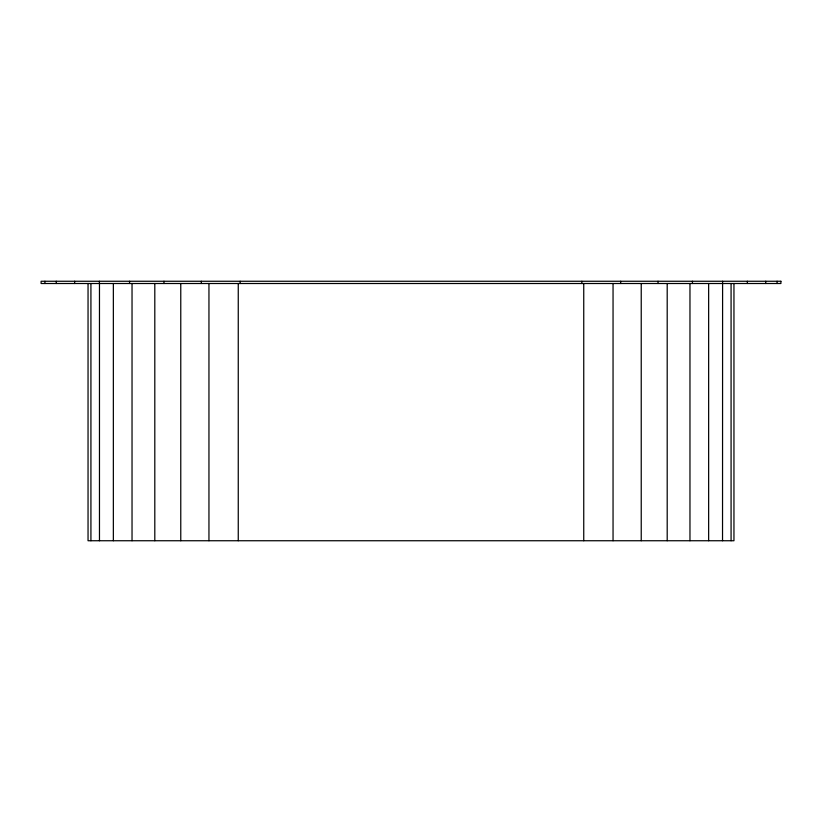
<?xml version="1.0" encoding="UTF-8"?>
<svg xmlns="http://www.w3.org/2000/svg" width="822" height="822" viewBox="0 0 822 822"><rect width="100%" height="100%" fill="white"/><g stroke="black" fill="none" stroke-linecap="round" stroke-linejoin="round"><path stroke-width="1.23" d="M777.078 281.258L777.078 283.508M765.755 281.258L765.755 283.508M747.352 281.258L747.352 283.508M733.954 283.508L733.954 540.742L88.046 540.742L88.046 283.508M731.077 283.508L731.077 540.742M722.6 281.258L722.528 540.742M708.646 283.508L708.646 540.742M692.443 281.258L692.443 283.508M689.966 283.508L689.966 540.742M667.197 283.508L667.197 540.742M658.032 281.258L658.032 283.508M641.232 283.508L641.232 540.742M620.692 281.258L620.692 283.508M613.048 283.508L613.048 540.742M583.743 283.508L583.743 540.742M581.863 281.258L581.863 283.508M240.137 281.258L240.137 283.508M238.257 283.508L238.257 540.742M208.952 283.508L208.952 540.742M201.308 281.258L201.308 283.508M180.768 283.508L180.768 540.742M163.968 281.258L163.968 283.508M154.803 283.508L154.803 540.742M132.034 283.508L132.034 540.742M129.557 281.258L129.557 283.508M113.354 283.508L113.354 540.742M99.472 283.508L99.472 540.742M99.4 281.258L99.4 283.508M90.923 283.508L90.923 540.742M74.648 281.258L74.648 283.508M56.245 281.258L56.245 283.508M44.922 281.258L44.922 283.508M780.9 281.258L41.1 281.258L41.1 283.508L780.9 283.508L780.9 281.258"/></g></svg>
